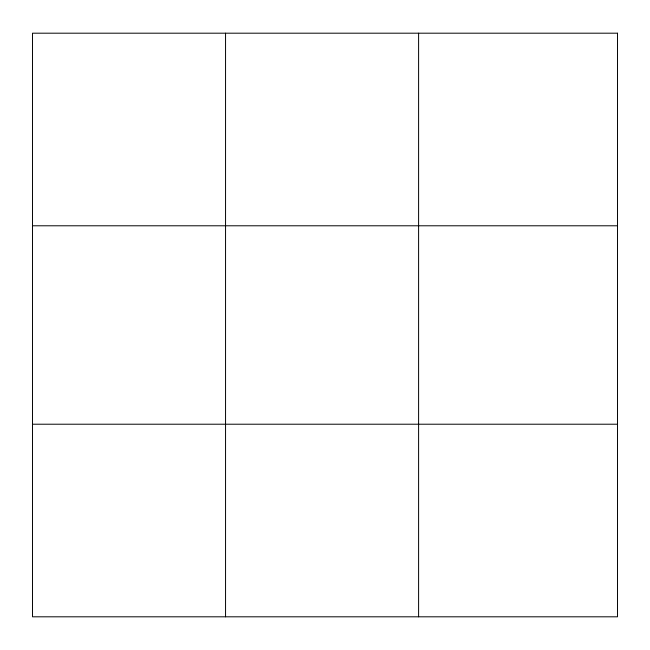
<?xml version="1.0" encoding="UTF-8"?>
<svg xmlns="http://www.w3.org/2000/svg" width="650" height="650" viewBox="0 0 650 650"><rect width="100%" height="100%" fill="white"/><g stroke="black" fill="none" stroke-linecap="round" stroke-linejoin="round"><path stroke-width="0.97" d="M225.55 616.809L225.55 33.191M418.6 616.809L418.6 33.191M32.5 225.786L617.5 225.786M32.5 424.214L617.5 424.214M617.5 33.191L617.5 616.809L32.5 616.809L32.5 33.191L617.5 33.191"/></g></svg>
